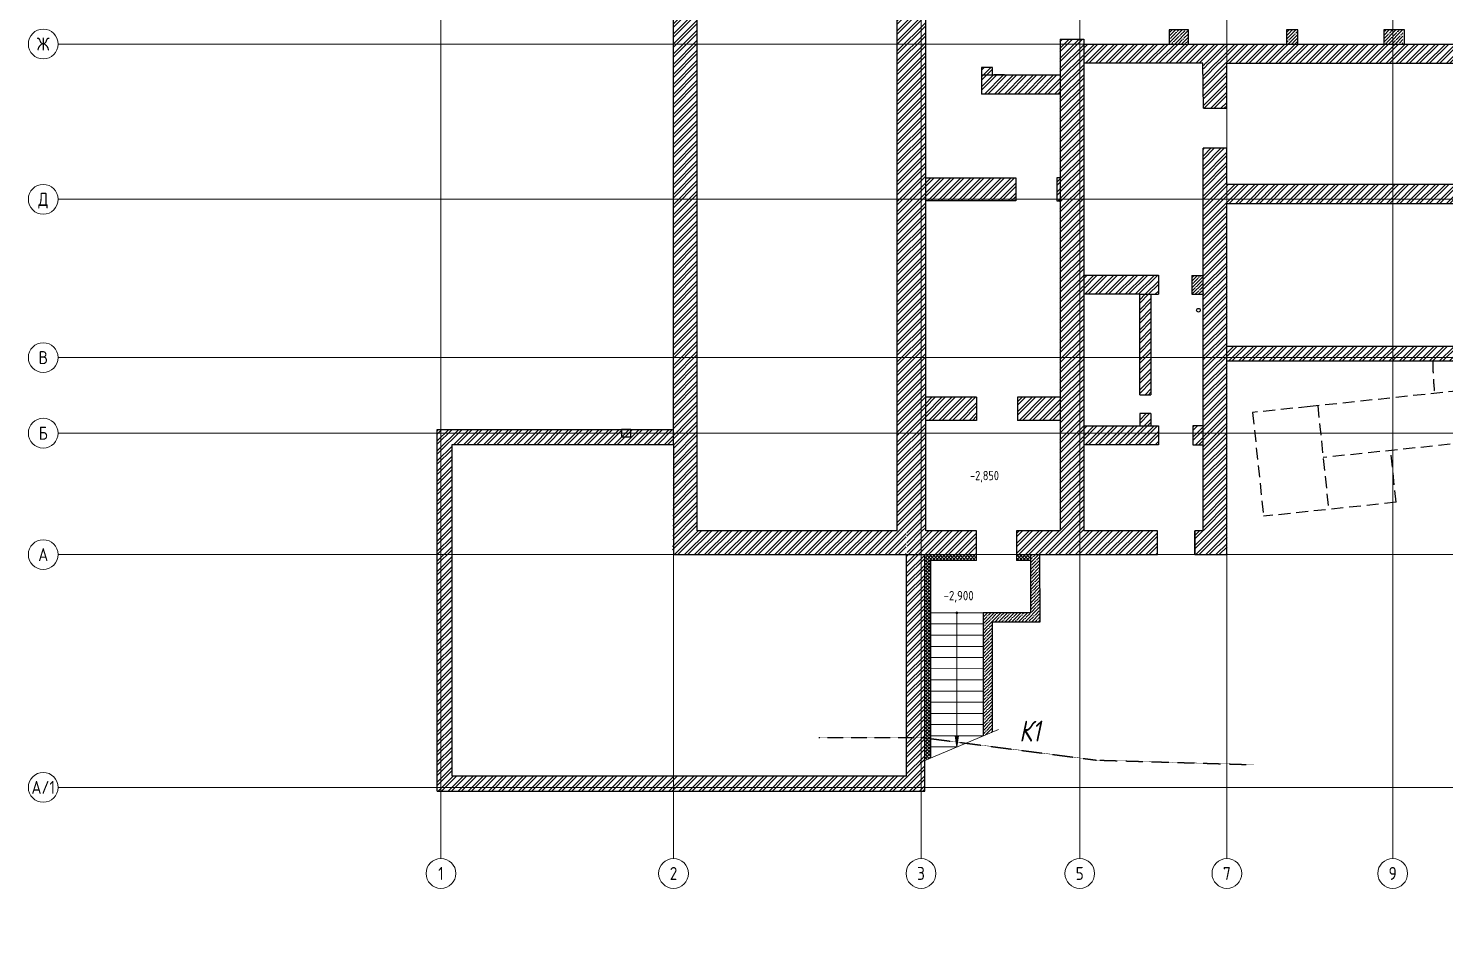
# Model space of a CAD drawing. Header units: millimetres. Extents: x -222892 to 671268, y 0 to 135099.
# Drawn here: x -222892 to -184832, y 51143 to 75586 of the extents above; entities that cross this region are included whole.
import ezdxf
from ezdxf import colors
from ezdxf.entities.mleader import LeaderData, LeaderLine
from ezdxf.enums import TextEntityAlignment as Align
from ezdxf.math import Vec2, Vec3

# ---------------------------------------------------------------- set-up
doc = ezdxf.new("R2010")
doc.units = ezdxf.units.MM
for name, pattern in [('ADSK_Штриховая_ш2 п1', [3, 2, -1]), ('DASHED', [19.05, 12.7, -6.35]), ('осевая', [2, 1.25, -0.25, 0.25, -0.25])]:
    doc.linetypes.add(name, pattern=pattern)
for name, color, linetype in [('_TEXT', 7, 'Continuous'), ('АР_МосжилНии_Стены', 127, 'Continuous'), ('АР_Сети', 250, 'ADSK_Штриховая_ш2 п1'), ('ВХОДНЫЕ группы Лидер', 250, 'Continuous'), ('ОТВ.ВК', 212, 'Continuous')]:
    doc.layers.add(name, color=color, linetype=linetype)
for name, color, linetype, lineweight in [('АР_Лестницы', 250, 'Continuous', 15), ('АР_Навесной фасад', 190, 'Continuous', 5), ('АР_Утеплитель', 154, 'Continuous', 5), ('АР_Штриховка кирпич', 250, 'Continuous', 5), ('АР_Штриховка монолит', 250, 'Continuous', 5), ('КР_Оси', 7, 'Continuous', 5)]:
    doc.layers.add(name, color=color, linetype=linetype, lineweight=lineweight)
doc.styles.add('ISOCPEUR', font='isocpeur.ttf', dxfattribs={"width": 0.85})
doc.styles.add('М2', font='isocpeui.ttf', dxfattribs={"width": 0.8})

# ---------------------------------------------------------------- blocks, each defined once
blk = doc.blocks.new('*U4514')
h = blk.add_hatch(color=256)
h.dxf.hatch_style = 1
edge = h.paths.add_edge_path()
edge.add_arc((0, 0), 27.6, 359.64, 719.64)
h = blk.add_hatch(color=256)
h.dxf.hatch_style = 1
h.paths.add_polyline_path([(3300, -44), (3300, 44), (3600, 0)])
blk.add_line((3600, 0), (0, 0))
blk.add_lwpolyline([(3300, 44), (3300, -44), (3600, 0), (3300, 44)])
blk.add_circle((0, 0), 27.6)
blk = doc.blocks.new('_DotSmall')
at = {"color": 0, "linetype": 'ByBlock', "const_width": 0.5}
blk.add_lwpolyline([(-0.0625, 0, 1), (0.0625, 0, 1)], format="xyb", close=True, dxfattribs=at)
blk = doc.blocks.new('*U5849')
at = {"color": 0, "linetype": 'Continuous', "lineweight": -2}
blk.add_line((-79501, 0), (-80001, 0), dxfattribs=at)
at = {"color": 0, "linetype": 'ByBlock', "lineweight": -2, "ltscale": 10}
blk.add_line((0, 0), (-79501, 0), dxfattribs=at)
at = {"color": 0, "linetype": 'Continuous', "lineweight": -2}
blk.add_circle((-80401, 0), 400, dxfattribs=at)
at = {"color": 0, "linetype": 'Continuous', "lineweight": -2, "style": 'ISOCPEUR', "width": 0.85}
blk.add_text('А', height=350, dxfattribs=at).set_placement((-80401, 0), align=Align.MIDDLE_CENTER)
blk = doc.blocks.new('*U5850')
at = {"color": 0, "linetype": 'Continuous', "lineweight": -2}
blk.add_line((-79501, 0), (-80001, 0), dxfattribs=at)
at = {"color": 0, "linetype": 'ByBlock', "lineweight": -2, "ltscale": 10}
blk.add_line((0, 0), (-79501, 0), dxfattribs=at)
at = {"color": 0, "linetype": 'Continuous', "lineweight": -2}
blk.add_circle((-80401, 0), 400, dxfattribs=at)
at = {"color": 0, "linetype": 'Continuous', "lineweight": -2, "style": 'ISOCPEUR', "width": 0.85}
blk.add_text('Б', height=350, dxfattribs=at).set_placement((-80401, 0), align=Align.MIDDLE_CENTER)
blk = doc.blocks.new('*U5851')
at = {"color": 0, "linetype": 'Continuous', "lineweight": -2}
blk.add_line((-79501, 0), (-80001, 0), dxfattribs=at)
at = {"color": 0, "linetype": 'ByBlock', "lineweight": -2, "ltscale": 10}
blk.add_line((0, 0), (-79501, 0), dxfattribs=at)
at = {"color": 0, "linetype": 'Continuous', "lineweight": -2}
blk.add_circle((-80401, 0), 400, dxfattribs=at)
at = {"color": 0, "linetype": 'Continuous', "lineweight": -2, "style": 'ISOCPEUR', "width": 0.85}
blk.add_text('В', height=350, dxfattribs=at).set_placement((-80401, 0), align=Align.MIDDLE_CENTER)
blk = doc.blocks.new('*U5852')
at = {"color": 0, "linetype": 'Continuous', "lineweight": -2}
blk.add_line((-79501, 0), (-80001, 0), dxfattribs=at)
at = {"color": 0, "linetype": 'ByBlock', "lineweight": -2, "ltscale": 10}
blk.add_line((0, 0), (-79501, 0), dxfattribs=at)
at = {"color": 0, "linetype": 'Continuous', "lineweight": -2}
blk.add_circle((-80401, 0), 400, dxfattribs=at)
at = {"color": 0, "linetype": 'Continuous', "lineweight": -2, "style": 'ISOCPEUR', "width": 0.85}
blk.add_text('Д', height=350, dxfattribs=at).set_placement((-80401, 0), align=Align.MIDDLE_CENTER)
blk = doc.blocks.new('*U5853')
at = {"color": 0, "linetype": 'Continuous', "lineweight": -2}
blk.add_line((-79501, 0), (-80001, 0), dxfattribs=at)
at = {"color": 0, "linetype": 'ByBlock', "lineweight": -2, "ltscale": 10}
blk.add_line((0, 0), (-79501, 0), dxfattribs=at)
at = {"color": 0, "linetype": 'Continuous', "lineweight": -2}
blk.add_circle((-80401, 0), 400, dxfattribs=at)
at = {"color": 0, "linetype": 'Continuous', "lineweight": -2, "style": 'ISOCPEUR', "width": 0.85}
blk.add_text('Ж', height=350, dxfattribs=at).set_placement((-80401, 0), align=Align.MIDDLE_CENTER)
blk = doc.blocks.new('*U5854')
at = {"color": 0, "linetype": 'Continuous', "lineweight": -2}
blk.add_line((-79501, 0), (-80001, 0), dxfattribs=at)
at = {"color": 0, "linetype": 'ByBlock', "lineweight": -2, "ltscale": 10}
blk.add_line((0, 0), (-79501, 0), dxfattribs=at)
at = {"color": 0, "linetype": 'Continuous', "lineweight": -2}
blk.add_circle((-80401, 0), 400, dxfattribs=at)
at = {"color": 0, "linetype": 'Continuous', "lineweight": -2, "style": 'ISOCPEUR', "width": 0.85}
blk.add_text('А/1', height=350, dxfattribs=at).set_placement((-80401, 0), align=Align.MIDDLE_CENTER)
blk = doc.blocks.new('*U5855')
at = {"color": 0, "linetype": 'ByBlock', "lineweight": -2, "ltscale": 10}
blk.add_line((0, 0), (0, -36499), dxfattribs=at)
at = {"color": 0, "linetype": 'Continuous', "lineweight": -2}
blk.add_line((0, -36499), (0, -36599), dxfattribs=at)
blk.add_circle((0, -36999), 400, dxfattribs=at)
at = {"color": 0, "linetype": 'Continuous', "lineweight": -2, "style": 'ISOCPEUR', "width": 0.85}
blk.add_text('1', height=350, dxfattribs=at).set_placement((0, -36999), align=Align.MIDDLE_CENTER)
blk = doc.blocks.new('*U5856')
at = {"color": 0, "linetype": 'ByBlock', "lineweight": -2, "ltscale": 10}
blk.add_line((0, 0), (0, -36499), dxfattribs=at)
at = {"color": 0, "linetype": 'Continuous', "lineweight": -2}
blk.add_line((0, -36499), (0, -36599), dxfattribs=at)
blk.add_circle((0, -36999), 400, dxfattribs=at)
at = {"color": 0, "linetype": 'Continuous', "lineweight": -2, "style": 'ISOCPEUR', "width": 0.85}
blk.add_text('2', height=350, dxfattribs=at).set_placement((0, -36999), align=Align.MIDDLE_CENTER)
blk = doc.blocks.new('*U5857')
at = {"color": 0, "linetype": 'ByBlock', "lineweight": -2, "ltscale": 10}
blk.add_line((0, 0), (0, -36499), dxfattribs=at)
at = {"color": 0, "linetype": 'Continuous', "lineweight": -2}
blk.add_line((0, -36499), (0, -36599), dxfattribs=at)
blk.add_circle((0, -36999), 400, dxfattribs=at)
at = {"color": 0, "linetype": 'Continuous', "lineweight": -2, "style": 'ISOCPEUR', "width": 0.85}
blk.add_text('3', height=350, dxfattribs=at).set_placement((0, -36999), align=Align.MIDDLE_CENTER)
blk = doc.blocks.new('*U5858')
at = {"color": 0, "linetype": 'ByBlock', "lineweight": -2, "ltscale": 10}
blk.add_line((0, 0), (0, -36499), dxfattribs=at)
at = {"color": 0, "linetype": 'Continuous', "lineweight": -2}
blk.add_line((0, -36499), (0, -36599), dxfattribs=at)
blk.add_circle((0, -36999), 400, dxfattribs=at)
at = {"color": 0, "linetype": 'Continuous', "lineweight": -2, "style": 'ISOCPEUR', "width": 0.85}
blk.add_text('5', height=350, dxfattribs=at).set_placement((0, -36999), align=Align.MIDDLE_CENTER)
blk = doc.blocks.new('*U5859')
at = {"color": 0, "linetype": 'ByBlock', "lineweight": -2, "ltscale": 10}
blk.add_line((0, 0), (0, -36499), dxfattribs=at)
at = {"color": 0, "linetype": 'Continuous', "lineweight": -2}
blk.add_line((0, -36499), (0, -36599), dxfattribs=at)
blk.add_circle((0, -36999), 400, dxfattribs=at)
at = {"color": 0, "linetype": 'Continuous', "lineweight": -2, "style": 'ISOCPEUR', "width": 0.85}
blk.add_text('7', height=350, dxfattribs=at).set_placement((0, -36999), align=Align.MIDDLE_CENTER)
blk = doc.blocks.new('*U5860')
at = {"color": 0, "linetype": 'ByBlock', "lineweight": -2, "ltscale": 10}
blk.add_line((0, 0), (0, -36499), dxfattribs=at)
at = {"color": 0, "linetype": 'Continuous', "lineweight": -2}
blk.add_line((0, -36499), (0, -36599), dxfattribs=at)
blk.add_circle((0, -36999), 400, dxfattribs=at)
at = {"color": 0, "linetype": 'Continuous', "lineweight": -2, "style": 'ISOCPEUR', "width": 0.85}
blk.add_text('9', height=350, dxfattribs=at).set_placement((0, -36999), align=Align.MIDDLE_CENTER)
blk = doc.blocks.new('A$C4c190d01')
at = {"layer": 'КР_Оси', "linetype": 'осевая'}
for name, p in [('*U5855', (0, 34687.4)), ('*U5856', (6250, 34687.4)), ('*U5857', (12900, 34687.4)), ('*U5858', (17165, 34687.4)), ('*U5859', (21120, 34687.4)), ('*U5860', (25575, 34687.4)), ('*U5853', (69712.8, 19960)), ('*U5852', (69712.8, 15790)), ('*U5851', (69712.8, 11540)), ('*U5850', (69712.8, 9510)), ('*U5849', (69712.8, 6250)), ('*U5854', (69712.8, 0))]:
    blk.add_blockref(name, p, dxfattribs=at)

msp = doc.modelspace()

# ---------------------------------------------------------------- hatches: boundary and pattern name
at = {"layer": 'АР_Утеплитель', "ltscale": 100}
h = msp.add_hatch(dxfattribs=at)
h.set_pattern_fill('ANSI37', color=256, scale=20)
h.paths.add_polyline_path([(-197409.7, 61305.4), (-197409.7, 61455.4), (-197453.6, 61455), (-198803.7, 61455.6), (-198800.1, 55912.5), (-198650.1, 56002.5), (-198648.7, 61305.4), (-197409.9, 61305.4)])
h = msp.add_hatch(dxfattribs=at)
h.set_pattern_fill('ANSI37', color=256, scale=20)
h.paths.add_polyline_path([(-195957.1, 61455.4), (-196338.7, 61455.4), (-196338.7, 61305.4), (-195957, 61305.4)])
at = {"layer": 'АР_Штриховка кирпич', "ltscale": 100}
h = msp.add_hatch(dxfattribs=at)
h.set_pattern_fill('ANSI32', color=256, scale=20)
h.paths.add_polyline_path([(-204915.2, 82050.5), (-195168.7, 82051.5), (-195168.7, 80969.2), (-194530.2, 80969), (-194530.2, 82685.7), (-194638.7, 82685.7), (-195033.7, 82685.8), (-205555.2, 82685.7), (-205555.2, 64815.7), (-211903.9, 64815.7), (-211903.9, 55105.7), (-198803.6, 55105.7), (-198803.6, 61455.7), (-197409.7, 61455.7), (-197409.7, 62094), (-199301.6, 62094), (-199301.6, 55506.5), (-211503.7, 55506.5), (-211502.9, 64415), (-205554.4, 64415), (-205579.4, 61455.7), (-199275.8, 61455.7), (-199287.2, 62094.7), (-204915.1, 62094.7), (-204915.2, 64904.6)])
h = msp.add_hatch(dxfattribs=at)
h.set_pattern_fill('ANSI32', color=256, scale=20)
h.paths.add_polyline_path([(-198778.7, 82685.7), (-199198.5, 82685.7), (-199198.5, 62094), (-198778.6, 62094)])
h.paths.add_polyline_path([(-199198.5, 82685.7), (-199546.6, 82685.7), (-199546.6, 62094), (-199198.5, 62094)])
h = msp.add_hatch(dxfattribs=at)
h.set_pattern_fill('ANSI32', color=256, scale=20)
h.paths.add_polyline_path([(-195169.1, 62334), (-195168.9, 75293.5), (-194530, 75293.5), (-194530.2, 62094), (-195168.7, 62094), (-195168.7, 62334)])
h = msp.add_hatch(dxfattribs=at)
h.set_pattern_fill('ANSI32', color=256, scale=20)
h.paths.add_polyline_path([(-179309.8, 75165.4), (-179309.9, 74653), (-194530.2, 74654), (-194530.2, 75166)])
h = msp.add_hatch(dxfattribs=at)
h.set_pattern_fill('ANSI32', color=256, scale=20)
h.paths.add_polyline_path([(-191315, 74660), (-190689.6, 74657), (-190689.1, 73443.5), (-191314.1, 73446.5)])
h = msp.add_hatch(dxfattribs=at)
h.set_pattern_fill('ANSI32', color=256, scale=20)
h.paths.add_polyline_path([(-196981.3, 74537.2), (-197281.1, 74537.2), (-197281.1, 74335), (-196981.3, 74335)])
h.paths.add_polyline_path([(-195168.7, 74335), (-197022.4, 74335), (-197303.3, 74335), (-197281.1, 74335), (-197281.1, 73822.6), (-195168.7, 73822.7)])
h.paths.add_polyline_path([(-198778.7, 74335), (-198778.7, 74335), (-198778.7, 73822.7), (-198778.7, 73822.7)])
h = msp.add_hatch(dxfattribs=at)
h.set_pattern_fill('ANSI32', color=256, scale=20)
h.paths.add_polyline_path([(-190683.8, 72376.5), (-191324.7, 72376.5), (-191324, 70995.7), (-190677.4, 70995.7), (-190677.4, 71514.8), (-190683.1, 71514.8)])
h.paths.add_polyline_path([(-186222.4, 71394.1), (-190677.4, 71394.1), (-190677.4, 70995.7), (-186228.2, 70885.7)])
h.paths.add_polyline_path([(-186228.2, 70885.7), (-190677.4, 70995.7), (-190677.4, 61476.5), (-190677.4, 66645.7), (-164268.7, 66645.7), (-164256.1, 67045.7), (-190677.4, 67045.7), (-190683.7, 70885.7), (-186222.4, 70885.7)])
h.paths.add_polyline_path([(-160777.2, 71393.9), (-179133.7, 71394), (-182887.4, 71394.1), (-182890.4, 72245.9), (-183335.9, 72245.9), (-183335.9, 71394.1), (-186222.4, 71394.1), (-186228.2, 70885.7), (-160777.2, 70995.7)])
h.paths.add_polyline_path([(-183335.9, 71394.1), (-182903.7, 71394.1)], flags=16)
h.paths.add_polyline_path([(-160777.2, 70999), (-186228.2, 70885.7), (-160777.2, 70891)], flags=17)
h.paths.add_polyline_path([(-192546.6, 61455.7), (-192546.6, 62093.9), (-196337.9, 62093.7), (-196339.5, 61455.4), (-190677.4, 61455.7), (-190677.4, 70995.7), (-191318.5, 70995.7), (-191316.9, 62094), (-191546.6, 62094), (-191546.6, 61455.7)])
h = msp.add_hatch(dxfattribs=at)
h.set_pattern_fill('ANSI32', color=256, scale=20)
h.paths.add_polyline_path([(-196359.2, 71576), (-198778.7, 71576), (-198778.7, 70956.7), (-196359.2, 70959.2)])
h.paths.add_polyline_path([(-195168.7, 71576), (-195257.8, 71576.2), (-195257.8, 70956.9), (-195168.7, 70956.7)])
h = msp.add_hatch(dxfattribs=at)
h.set_pattern_fill('ANSI32', color=256, scale=20)
h.paths.add_polyline_path([(-194533.6, 68954.6), (-192525.6, 68954.5), (-192525.6, 68444.6), (-194530.2, 68444.6)])
h = msp.add_hatch(dxfattribs=at)
h.set_pattern_fill('ANSI32', color=256, scale=20)
h.paths.add_polyline_path([(-193025.4, 68444.6), (-192723.5, 68444.6), (-192723.7, 65747.8), (-193025.2, 65747.8)])
h = msp.add_hatch(dxfattribs=at)
h.set_pattern_fill('ANSI32', color=256, scale=20)
h.paths.add_polyline_path([(-197409.7, 65678.8), (-198778.7, 65678.8), (-198778.7, 65059.5), (-197409.7, 65059.5)])
h.paths.add_polyline_path([(-195168.7, 65678.8), (-196308.3, 65678.8), (-196308.3, 65059.5), (-195168.7, 65059.5)])
h = msp.add_hatch(dxfattribs=at)
h.set_pattern_fill('ANSI32', color=256, scale=20)
h.paths.add_polyline_path([(-193025.4, 65241.2), (-192723.5, 65241.2), (-192722.9, 64914.4), (-193024.5, 64914.4)])
h = msp.add_hatch(dxfattribs=at)
h.set_pattern_fill('ANSI32', color=256, scale=20)
h.paths.add_polyline_path([(-192520.6, 64914.4), (-194530.2, 64914.4), (-194530.2, 64406.1), (-192520.6, 64406.1)])
h.paths.add_polyline_path([(-191324, 64913.9), (-191595.8, 64913.9), (-191595.9, 64405.9), (-191324, 64405.9)])
at = {"layer": 'АР_Штриховка монолит', "ltscale": 300}
h = msp.add_hatch(dxfattribs=at)
h.set_pattern_fill('ANSI35', color=256, scale=20)
h.paths.add_polyline_path([(-192232.1, 75544.2), (-191719, 75544.2), (-191718.4, 75165.7), (-192231.2, 75165.7)])
h = msp.add_hatch(dxfattribs=at)
h.set_pattern_fill('ANSI35', color=256, scale=20)
h.paths.add_polyline_path([(-189080.2, 75544.2), (-188778.6, 75544.2), (-188778.1, 75165.7), (-189079.2, 75165.7)])
h = msp.add_hatch(dxfattribs=at)
h.set_pattern_fill('ANSI35', color=256, scale=20)
h.paths.add_polyline_path([(-186466.4, 75544.2), (-185953.2, 75544.2), (-185952.6, 75165.7), (-186465.4, 75165.7)])
h = msp.add_hatch(dxfattribs=at)
h.set_pattern_fill('ANSI35', color=256, scale=20)
h.paths.add_polyline_path([(-191627.4, 68954.5), (-191325.5, 68954.5), (-191322.5, 68444.6), (-191623.9, 68444.5)])
at = {"layer": 'АР_Штриховка монолит', "ltscale": 100}
h = msp.add_hatch(dxfattribs=at)
h.set_pattern_fill('ANSI35', color=256, scale=20)
h.paths.add_polyline_path([(-197234.1, 56586.8), (-196987.5, 56690.8), (-196986.7, 59645.3), (-195706.6, 59645.3), (-195707.3, 61455.4), (-195957.3, 61455.4), (-195956.6, 59895.4), (-197236.7, 59895.4)])

# ---------------------------------------------------------------- linework, layer by layer
at = {"layer": 'АР_Лестницы', "ltscale": 100}
for p, q in [((-197232.2, 59592.5), (-198637.4, 59592.5)), ((-197232.1, 59292.5), (-198637.4, 59292.5)), ((-197231.9, 58992.5), (-198637.4, 58992.5)), ((-197231.8, 58692.5), (-198637.4, 58692.5)), ((-197231.7, 58393.2), (-198637.4, 58392.5)), ((-197231.5, 58092.5), (-198637.4, 58092.5)), ((-197231.4, 57792.5), (-198637.4, 57792.5)), ((-197231.3, 57492.5), (-198637.4, 57492.5)), ((-197231.1, 57192.5), (-198637.4, 57192.5)), ((-196818.3, 56762.2), (-198927.5, 55872.1)), ((-197231, 56892.5), (-198637.4, 56892.5))]:
    msp.add_line(p, q, dxfattribs=at)
for points in [[(-197232.4, 59892.5), (-198637.4, 59892.5)], [(-197230.9, 56592.5), (-198637.4, 56592.5)], [(-197931.3, 56292.5), (-198637.4, 56292.5)]]:
    msp.add_lwpolyline(points, dxfattribs=at)
at = {"layer": 'АР_МосжилНии_Стены', "ltscale": 100}
for p, q in [((-205553.7, 64415), (-205553.7, 82685.7)), ((-204915.2, 62095.5), (-204915.2, 82050.5)), ((-196664.3, 74335), (-196945.1, 74335)), ((-195168.7, 73822.7), (-197281.1, 73822.7)), ((-198778.7, 71576), (-196357.8, 71576.3)), ((-196359.2, 71575.5), (-196359.2, 70959.2)), ((-195168.7, 71576), (-195257.8, 71576)), ((-195257.8, 71576), (-195257.8, 70957.6)), ((-196359.2, 70959.2), (-198778.7, 70958.1)), ((-197409.7, 70957), (-197475.3, 70957)), ((-195257.8, 70957.6), (-195168.7, 70957.6)), ((-190683.7, 67045.7), (-190683.6, 70885.7)), ((-190683.7, 70885.7), (-164268.7, 70885.7)), ((-192525.6, 68954.6), (-192525.6, 68444.6)), ((-191625.6, 68954.4), (-191625.6, 68444.6)), ((-164268.7, 67045.7), (-190683.7, 67045.7)), ((-197409.7, 65678.8), (-198778.7, 65678.8)), ((-197409.7, 65678.8), (-197475.3, 65678.8)), ((-197409.7, 65678.8), (-197409.7, 65059.5)), ((-195168.7, 65678.8), (-196308.3, 65678.8)), ((-196308.3, 65678.8), (-196308.3, 65059.5)), ((-211903.9, 55105.7), (-211903.9, 64815.7)), ((-211903.9, 64815.7), (-205553.7, 64815.7)), ((-197412, 65059.5), (-198778.7, 65059.5)), ((-197409.7, 65059.5), (-197475.3, 65059.5)), ((-195168.7, 65059.5), (-196308.3, 65059.5)), ((-194530.2, 64914.4), (-192520.6, 64914.4)), ((-192520.6, 64914.4), (-192520.6, 64406)), ((-191324, 64913.9), (-191595.9, 64913.9)), ((-191595.9, 64913.9), (-191595.9, 64406)), ((-192520.6, 64406), (-194530.2, 64406)), ((-191595.9, 64406), (-191324, 64405.5)), ((-199546.6, 62094), (-204915.2, 62095.5)), ((-197409.7, 61455.4), (-197409.7, 62093.7)), ((-196338.7, 62093.7), (-196338.7, 61455.4)), ((-192546.6, 61455.7), (-192546.6, 62094)), ((-192546.6, 61455.7), (-192546.6, 62094)), ((-191546.6, 61455.7), (-191546.6, 62094)), ((-191546.6, 62094), (-191546.6, 61455.7)), ((-199391.7, 61455.6), (-197409.7, 61455.4)), ((-198803.6, 55105.7), (-198803.7, 61455.7)), ((-196338.7, 61455.4), (-192554.8, 61455.7)), ((-195956, 59895.4), (-195957.1, 61455.4)), ((-195706, 59645.3), (-195707.1, 61455.4)), ((-197234, 59892.5), (-197234.1, 56586, 0)), ((-195958.9, 59892.5), (-197234, 59892.5)), ((-195706.6, 59645.3), (-196984, 59645.3)), ((-196982.5, 56690.8), (-196984, 59645.3)), ((-196982.3, 56993.6), (-196984, 59645.3)), ((-195706.6, 59645.3), (-196981.7, 59645.3)), ((-211903.9, 55105.7), (-198803.4, 55105.7))]:
    msp.add_line(p, q, dxfattribs=at)
for points in [[(-199546.6, 62094), (-199546.6, 82685.7)], [(-198778.7, 62094), (-198778.7, 62094), (-198778.7, 82051.5)], [(-195168.7, 75293.5), (-195168.7, 62099.4)], [(-195168.7, 75293.5), (-194530.2, 75293.5), (-194530.2, 62094)], [(-194530.2, 75165.7), (-179309.8, 75165.7), (-179309.8, 74654)], [(-191314.1, 73446.5), (-191332.6, 74654), (-194530.2, 74654)], [(-190689.4, 73446.5), (-190689.4, 74654), (-183335.9, 74654), (-183335.9, 73046.3), (-182891.3, 73046.3), (-182891.3, 73046.3), (-182891.3, 74654)], [(-160777.2, 74654), (-160777.2, 71393.9), (-190683.7, 71394.1), (-190684.1, 72376.5)], [(-196981.3, 74335), (-196981.3, 74537.2), (-197281.1, 74537.2), (-197281.1, 73822.7)], [(-197281.1, 74335), (-195168.7, 74335)], [(-191314.1, 73446.5), (-190689.4, 73446.5)], [(-191324.4, 72376.5), (-190684.1, 72376.5)], [(-191324, 62094), (-191324.4, 72372.8)], [(-194530.2, 68954.6), (-192525.6, 68954.6)], [(-191625.6, 68954.4), (-191324, 68954.4)], [(-193024.5, 65747.8), (-193024.4, 68444.6), (-194530.2, 68444.6)], [(-193024.4, 68444.6), (-192525.6, 68444.6)], [(-192724.4, 68444.6), (-192724.5, 65747.8)], [(-191625.6, 68444.6), (-191324, 68444.6)], [(-191546.6, 61455.7), (-190683.7, 61455.7), (-190683.7, 67045.7), (-190683.7, 67045.7)], [(-177658.7, 66645.7), (-177658.7, 66645.7), (-190683.7, 66645.7)], [(-193024.5, 65747.8), (-192724.5, 65747.8)], [(-193024.5, 65241.2), (-193024.5, 64914.4)], [(-192724.5, 65241.2), (-193024.5, 65241.2)], [(-192724.5, 65241.2), (-192724.5, 64914.4)], [(-197409.7, 62093.7), (-198778.7, 62094)], [(-195168.7, 62094), (-196338.7, 62093.7)], [(-192546.6, 62094), (-194530.2, 62094)], [(-191324, 62094), (-191324, 62094), (-191546.6, 62094)], [(-192554.8, 61455.7), (-192546.6, 61455.7)]]:
    msp.add_lwpolyline(points, dxfattribs=at)
for points in [[(-191718.7, 75544.2), (-192231.2, 75544.2), (-192231.2, 75165.7), (-191718.7, 75165.7)], [(-188778.4, 75544.2), (-189079.2, 75544.2), (-189079.2, 75165.7), (-188778.4, 75165.7)], [(-185911.9, 75544.2), (-186465.4, 75544.2), (-186465.4, 75165.7), (-185911.9, 75165.7)], [(-206952.7, 64616.1), (-206702.3, 64616.1), (-206702.3, 64815.7), (-206952.7, 64815.7)], [(-199301.6, 55506.5), (-211503.7, 55506.5), (-211503.7, 64415), (-205553.7, 64415), (-205553.7, 61455.7), (-199301.6, 61455.7)]]:
    msp.add_lwpolyline(points, close=True, dxfattribs=at)
at = {"layer": 'АР_Навесной фасад', "ltscale": 100}
for p, q in [((-198648.7, 55989.8), (-198648.5, 61305.4)), ((-198648.5, 61305.4), (-197409.7, 61305.4)), ((-198638.7, 55994), (-198638.5, 61295.4)), ((-198638.5, 61295.4), (-197409.7, 61295.4)), ((-197409.7, 61295.4), (-197409.7, 61455.4)), ((-196338.7, 61295.4), (-196338.7, 61455.4)), ((-196338.7, 61305.4), (-195957.1, 61305.4)), ((-196338.7, 61295.4), (-195957.1, 61295.4))]:
    msp.add_line(p, q, dxfattribs=at)
at = {"layer": 'АР_Сети'}
for p, q in [((-198793.2, 56534.6), (-201649.4, 56534.6)), ((-198793.2, 56534.6), (-194191.9, 55937.5)), ((-194191.9, 55937.5), (-189956, 55814.4))]:
    msp.add_line(p, q, dxfattribs=at)
at = {"layer": 'ВХОДНЫЕ группы Лидер', "linetype": 'DASHED', "ltscale": 25}
for p, q in [((-184411.1, 65856.9), (-188442.4, 65433)), ((-188442.5, 65434.1), (-189992.4, 65271.6)), ((-189992.4, 65271.6), (-189700.3, 62486.9)), ((-188243.5, 65453.9), (-187951, 62668.8)), ((-184207, 64466.2), (-188097.1, 64061.6)), ((-186135.6, 62859.5), (-186282, 64252)), ((-186135.6, 62859.5), (-189699.4, 62485.2))]:
    msp.add_line(p, q, dxfattribs=at)
msp.add_arc((-177462.2, 66643.9), 7688.1, 179.98687, 186.42008, dxfattribs=at)
at = {"layer": 'ОТВ.ВК', "ltscale": 500}
msp.add_circle((-191448.4, 68016.5), 50, dxfattribs=at)

# ---------------------------------------------------------------- block references
at = {"layer": 'АР_Лестницы', "ltscale": 75, "rotation": 270}
msp.add_blockref('*U4514', (-197939.9, 59892.5), dxfattribs=at)

# ---------------------------------------------------------------- texts
at = {"layer": 'АР_Сети', "ltscale": 10, "style": 'М2', "width": 0.8}
msp.add_text('К1', height=560, dxfattribs=at).set_placement((-196263.9, 56436))

# ---------------------------------------------------------------- leaders
at = {"layer": '_TEXT'}
ml = msp.add_multileader_mtext('Standard', dxfattribs=at)
ml.set_content('{\\W0.8;-2,430}', color=256, style='ISOCPEUR')
ml.set_leader_properties(color=256, linetype='Continuous', lineweight=-1)
ml.set_arrow_properties(name='DOTSMALL')
ml.build(insert=Vec2(0, 0))
ml.multileader.update_dxf_attribs({"has_dogleg": 0, "has_text_frame": 1, "text_left_attachment_type": 4, "text_right_attachment_type": 4, "dogleg_length": 0, "arrow_head_size": 180})
ctx = ml.context
ctx.base_point, ctx.char_height, ctx.arrow_head_size, ctx.landing_gap_size, ctx.plane_origin = Vec3(-201773.7, 117132.7), 250, 180, 50, Vec3(-200721, 115477.5)
ctx.left_attachment, ctx.right_attachment, ctx.text_align_type = 4, 4, 1
notes = []
notes.append((ctx, [(0, (0, 0, 0), (0, 0), (1, 0), 1, [])]))
ctx.mtext.insert, ctx.mtext.width, ctx.mtext.alignment, ctx.mtext.line_spacing_style, ctx.mtext.flow_direction = Vec3(-201348.7, 117466), 852.697, 2, 2, 5
ml = msp.add_multileader_mtext('Standard', dxfattribs=at)
ml.set_content('{\\W0.8;-2,730}', color=256, style='ISOCPEUR')
ml.set_leader_properties(color=256, linetype='Continuous', lineweight=-1)
ml.set_arrow_properties(name='DOTSMALL')
ml.build(insert=Vec2(0, 0))
ml.multileader.update_dxf_attribs({"has_dogleg": 0, "has_text_frame": 1, "text_left_attachment_type": 4, "text_right_attachment_type": 4, "dogleg_length": 0, "arrow_head_size": 180})
ctx = ml.context
ctx.base_point, ctx.char_height, ctx.arrow_head_size, ctx.landing_gap_size, ctx.plane_origin = Vec3(-211433.2, 101933.6), 250, 180, 50, Vec3(-211389.6, 100655.5)
ctx.left_attachment, ctx.right_attachment, ctx.text_align_type = 4, 4, 1
notes.append((ctx, [(0, (0, 0, 0), (0, 0), (1, 0), 1, [])]))
ctx.mtext.insert, ctx.mtext.width, ctx.mtext.defined_height, ctx.mtext.alignment, ctx.mtext.line_spacing_style, ctx.mtext.flow_direction = Vec3(-211018.2, 102266.9), 769.989, 343.9, 2, 2, 5
ml = msp.add_multileader_mtext('Standard', dxfattribs=at)
ml.set_content('{\\W0.8;-2,780}', color=256, style='ISOCPEUR')
ml.set_leader_properties(color=256, linetype='Continuous', lineweight=-1)
ml.set_arrow_properties(name='DOTSMALL')
ml.build(insert=Vec2(0, 0))
ml.multileader.update_dxf_attribs({"has_dogleg": 0, "has_text_frame": 1, "text_left_attachment_type": 4, "text_right_attachment_type": 4, "dogleg_length": 0, "arrow_head_size": 180})
ctx = ml.context
ctx.base_point, ctx.char_height, ctx.arrow_head_size, ctx.landing_gap_size, ctx.plane_origin = Vec3(-213632.9, 101311.4), 250, 180, 50, Vec3(-213589.3, 100033.3)
ctx.left_attachment, ctx.right_attachment, ctx.text_align_type = 4, 4, 1
notes.append((ctx, [(0, (0, 0, 0), (0, 0), (1, 0), 1, [])]))
ctx.mtext.insert, ctx.mtext.width, ctx.mtext.defined_height, ctx.mtext.alignment, ctx.mtext.line_spacing_style, ctx.mtext.flow_direction = Vec3(-213217.9, 101644.7), 769.989, 343.9, 2, 2, 5
ml = msp.add_multileader_mtext('Standard', dxfattribs=at)
ml.set_content('{\\W0.8;-2,730}', color=256, style='ISOCPEUR')
ml.set_leader_properties(color=256, linetype='Continuous', lineweight=-1)
ml.set_arrow_properties(name='DOTSMALL')
ml.build(insert=Vec2(0, 0))
ml.multileader.update_dxf_attribs({"has_dogleg": 0, "has_text_frame": 1, "text_left_attachment_type": 4, "text_right_attachment_type": 4, "dogleg_length": 0, "arrow_head_size": 180})
ctx = ml.context
ctx.base_point, ctx.char_height, ctx.arrow_head_size, ctx.landing_gap_size, ctx.plane_origin = Vec3(-208184.3, 91149.4), 250, 180, 50, Vec3(-212842.8, 87297.1)
ctx.left_attachment, ctx.right_attachment, ctx.text_align_type = 4, 4, 1
notes.append((ctx, [(0, (0, 0, 0), (0, 0), (1, 0), 1, [])]))
ctx.mtext.insert, ctx.mtext.width, ctx.mtext.defined_height, ctx.mtext.alignment, ctx.mtext.line_spacing_style, ctx.mtext.flow_direction = Vec3(-207769.3, 91482.7), 769.989, 343.9, 2, 2, 5
ml = msp.add_multileader_mtext('Standard', dxfattribs=at)
ml.set_content('{\\W0.8;-2,430}', color=256, style='ISOCPEUR')
ml.set_leader_properties(color=256, linetype='Continuous', lineweight=-1)
ml.set_arrow_properties(name='DOTSMALL')
ml.build(insert=Vec2(0, 0))
ml.multileader.update_dxf_attribs({"has_dogleg": 0, "has_text_frame": 1, "text_left_attachment_type": 4, "text_right_attachment_type": 4, "dogleg_length": 0, "arrow_head_size": 180})
ctx = ml.context
ctx.base_point, ctx.char_height, ctx.arrow_head_size, ctx.landing_gap_size, ctx.plane_origin = Vec3(-199239.6, 87942.7), 250, 180, 50, Vec3(-198186.9, 86287.5)
ctx.left_attachment, ctx.right_attachment, ctx.text_align_type = 4, 4, 1
notes.append((ctx, [(0, (0, 0, 0), (0, 0), (1, 0), 1, [])]))
ctx.mtext.insert, ctx.mtext.width, ctx.mtext.alignment, ctx.mtext.line_spacing_style, ctx.mtext.flow_direction = Vec3(-198814.6, 88276.1), 852.697, 2, 2, 5
ml = msp.add_multileader_mtext('Standard', dxfattribs=at)
ml.set_content('{\\W0.8;-2,850}', color=256, style='ISOCPEUR')
ml.set_leader_properties(color=256, linetype='Continuous', lineweight=-1)
ml.set_arrow_properties(name='DOTSMALL')
ml.build(insert=Vec2(0, 0))
ml.multileader.update_dxf_attribs({"has_dogleg": 0, "has_text_frame": 1, "text_left_attachment_type": 4, "text_right_attachment_type": 4, "dogleg_length": 0, "arrow_head_size": 180})
ctx = ml.context
ctx.base_point, ctx.char_height, ctx.arrow_head_size, ctx.landing_gap_size, ctx.plane_origin = Vec3(-197611.6, 63369.7), 250, 180, 50, Vec3(-197693, 62435.4)
ctx.left_attachment, ctx.right_attachment, ctx.text_align_type = 4, 4, 1
notes.append((ctx, [(0, (0, 0, 0), (0, 0), (1, 0), 1, [])]))
ctx.mtext.insert, ctx.mtext.width, ctx.mtext.defined_height, ctx.mtext.alignment, ctx.mtext.line_spacing_style, ctx.mtext.flow_direction = Vec3(-197196.6, 63703), 769.989, 343.9, 2, 2, 5
ml = msp.add_multileader_mtext('Standard', dxfattribs=at)
ml.set_content('-2,900', color=256, style='ISOCPEUR')
ml.set_leader_properties(color=256, linetype='Continuous', lineweight=-1)
ml.set_arrow_properties(name='DOTSMALL')
ml.build(insert=Vec2(0, 0))
ml.multileader.update_dxf_attribs({"has_dogleg": 0, "has_text_frame": 1, "text_left_attachment_type": 4, "text_right_attachment_type": 4, "dogleg_length": 0, "arrow_head_size": 180})
ctx = ml.context
ctx.base_point, ctx.char_height, ctx.arrow_head_size, ctx.landing_gap_size, ctx.plane_origin = Vec3(-198330.9, 60145.2), 250, 180, 50, Vec3(-197389.3, 58791.6)
ctx.left_attachment, ctx.right_attachment, ctx.text_align_type = 4, 4, 1
notes.append((ctx, [(0, (0, 0, 0), (0, 0), (1, 0), 1, [])]))
ctx.mtext.insert, ctx.mtext.width, ctx.mtext.defined_height, ctx.mtext.alignment, ctx.mtext.line_spacing_style, ctx.mtext.flow_direction = Vec3(-197893.1, 60478.5), 599.198, 407.5, 2, 2, 5
for ctx, leaders in notes:
    for number, flags, end, landing, length, lines in leaders:
        leader = LeaderData()
        leader.index, (leader.has_last_leader_line, leader.has_dogleg_vector, leader.attachment_direction) = number, flags
        leader.last_leader_point, leader.dogleg_vector, leader.dogleg_length = Vec3(end), Vec3(landing), length
        for number, points, colour, breaks in lines:
            line = LeaderLine()
            line.index, line.vertices, line.color, line.breaks = number, Vec3.list(points), colors.encode_raw_color(colour), breaks
            leader.lines.append(line)
        ctx.leaders.append(leader)

# ---------------------------------------------------------------- next in the draw order: block references
at = {"layer": 'КР_Оси'}
msp.add_blockref('A$C4c190d01', (-211803.9, 55205.7), dxfattribs=at)

doc.saveas('drawing.dxf')
